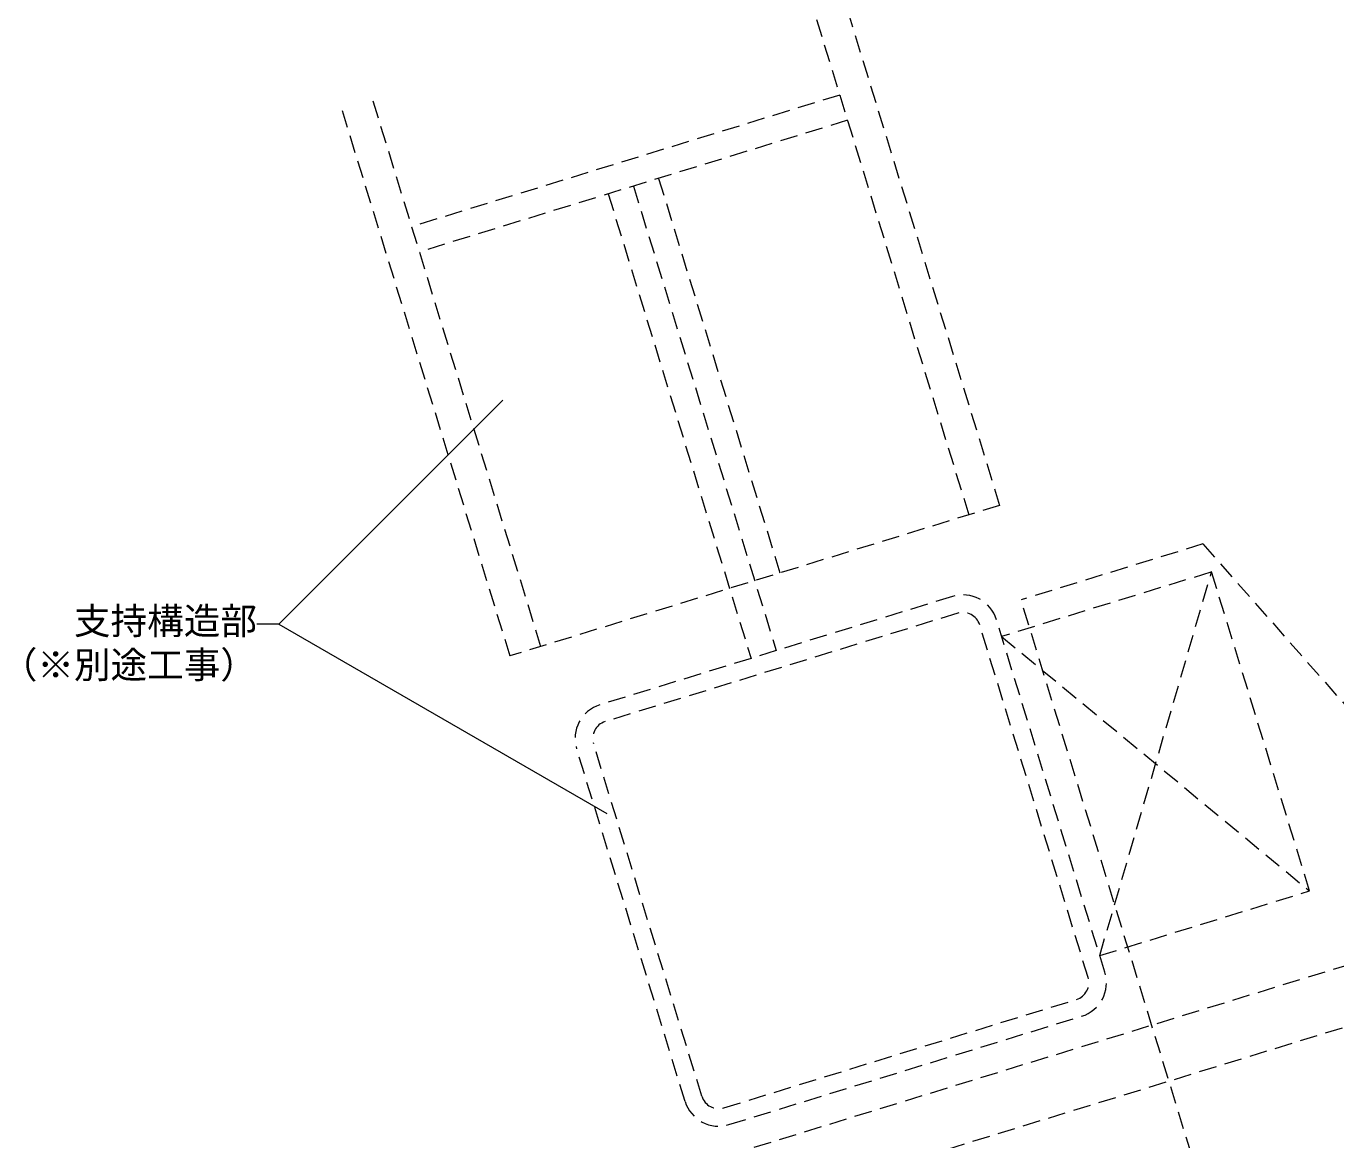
# Model space of a CAD drawing. Units: millimetres on the paper, with parts at other scales. Extents: x -195 to 195, y -140 to 138.
# Drawn here: x -97.9 to -8.4, y -58.5 to 17.6 of the extents above; entities that cross this region are included whole.
import ezdxf
from ezdxf.enums import TextEntityAlignment as Align

# ---------------------------------------------------------------- set-up
doc = ezdxf.new("R2010")
doc.units = ezdxf.units.MM
doc.linetypes.add('DASHED1', pattern=[1.8, 1.2, -0.6])
doc.layers.add('3-6_文字', color=7, linetype='Continuous', lineweight=18)
doc.layers.add('3-9_躯体他', color=4, linetype='DASHED1', lineweight=9)
doc.styles.add('ＭＳ ゴシック', font='')
doc.styles.get('ＭＳ ゴシック').set_extended_font_data('MS Gothic')

msp = doc.modelspace()

# ---------------------------------------------------------------- linework, layer by layer
at = {"layer": '3-6_文字'}
msp.add_line((-80.593, -23.226), (-82.093, -23.226), dxfattribs=at)
msp.add_lwpolyline([(-65.303, -7.936), (-80.593, -23.226), (-58.197, -36.156)], dxfattribs=at)
at = {"layer": '3-9_躯体他'}
for p, q in [((-44.926, 21.504), (-33.467, -15.766)), ((-42.823, 22.151), (-31.364, -15.12)), ((-42.283, 12.909), (-71.532, 3.917)), ((-76.278, 11.865), (-64.819, -25.405)), ((-74.175, 12.512), (-62.716, -24.759)), ((-41.754, 11.188), (-71.003, 2.196)), ((-54.658, 7.221), (-46.371, -19.734)), ((-56.379, 6.692), (-46.623, -25.042)), ((-58.099, 6.163), (-48.343, -25.571)), ((-31.364, -15.12), (-64.819, -25.405)), ((-17.477, -17.755), (-29.903, -21.576)), ((-17.477, -17.755), (17.834, -57.744)), ((-24.527, -45.868), (-16.889, -19.667)), ((-10.189, -41.46), (-16.889, -19.667)), ((-34.579, -21.339), (-58.666, -28.745)), ((-15.621, -68.03), (-29.903, -21.576)), ((-34.226, -22.486), (-58.314, -29.892)), ((-24.174, -47.015), (-31.58, -22.928)), ((-25.321, -47.368), (-32.727, -23.281)), ((-31.227, -24.075), (-10.189, -41.46)), ((-52.85, -55.831), (-60.255, -31.744)), ((-51.703, -55.479), (-59.108, -31.391)), ((25.261, -36.42), (-85.073, -70.341)), ((26.436, -40.244), (-83.898, -74.165)), ((-24.527, -45.868), (-10.189, -41.46)), ((-50.203, -56.273), (-26.116, -48.868)), ((-49.85, -57.42), (-25.763, -50.015))]:
    msp.add_line(p, q, dxfattribs=at)
msp.add_lwpolyline([(-16.889, -19.667), (-16.936, -19.681), (-31.227, -24.075)], dxfattribs=at)
for centre, radius, start, end in [((-33.874, -23.633), 2.4, 17.08942, 107.08942), ((-33.874, -23.633), 1.2, 17.08942, 107.08942), ((-57.961, -31.039), 2.4, 107.08942, 197.08942), ((-57.961, -31.039), 1.2, 107.08942, 197.08942), ((-26.468, -47.721), 1.2, 287.08942, 17.08942), ((-26.468, -47.721), 2.4, 287.08942, 17.08942), ((-50.556, -55.126), 2.4, 197.08942, 287.08942), ((-50.556, -55.126), 1.2, 197.08942, 287.08942)]:
    msp.add_arc(centre, radius, start, end, dxfattribs=at)

# ---------------------------------------------------------------- texts
at = {"layer": '3-6_文字', "style": 'ＭＳ ゴシック'}
for s, p in [('支持構造部', (-94.593, -24.476)), ('（※別途工事）', (-99.593, -27.476))]:
    msp.add_text(s, height=1.833, dxfattribs=at).set_placement(p, align=Align.BOTTOM_LEFT)

doc.saveas('drawing.dxf')
